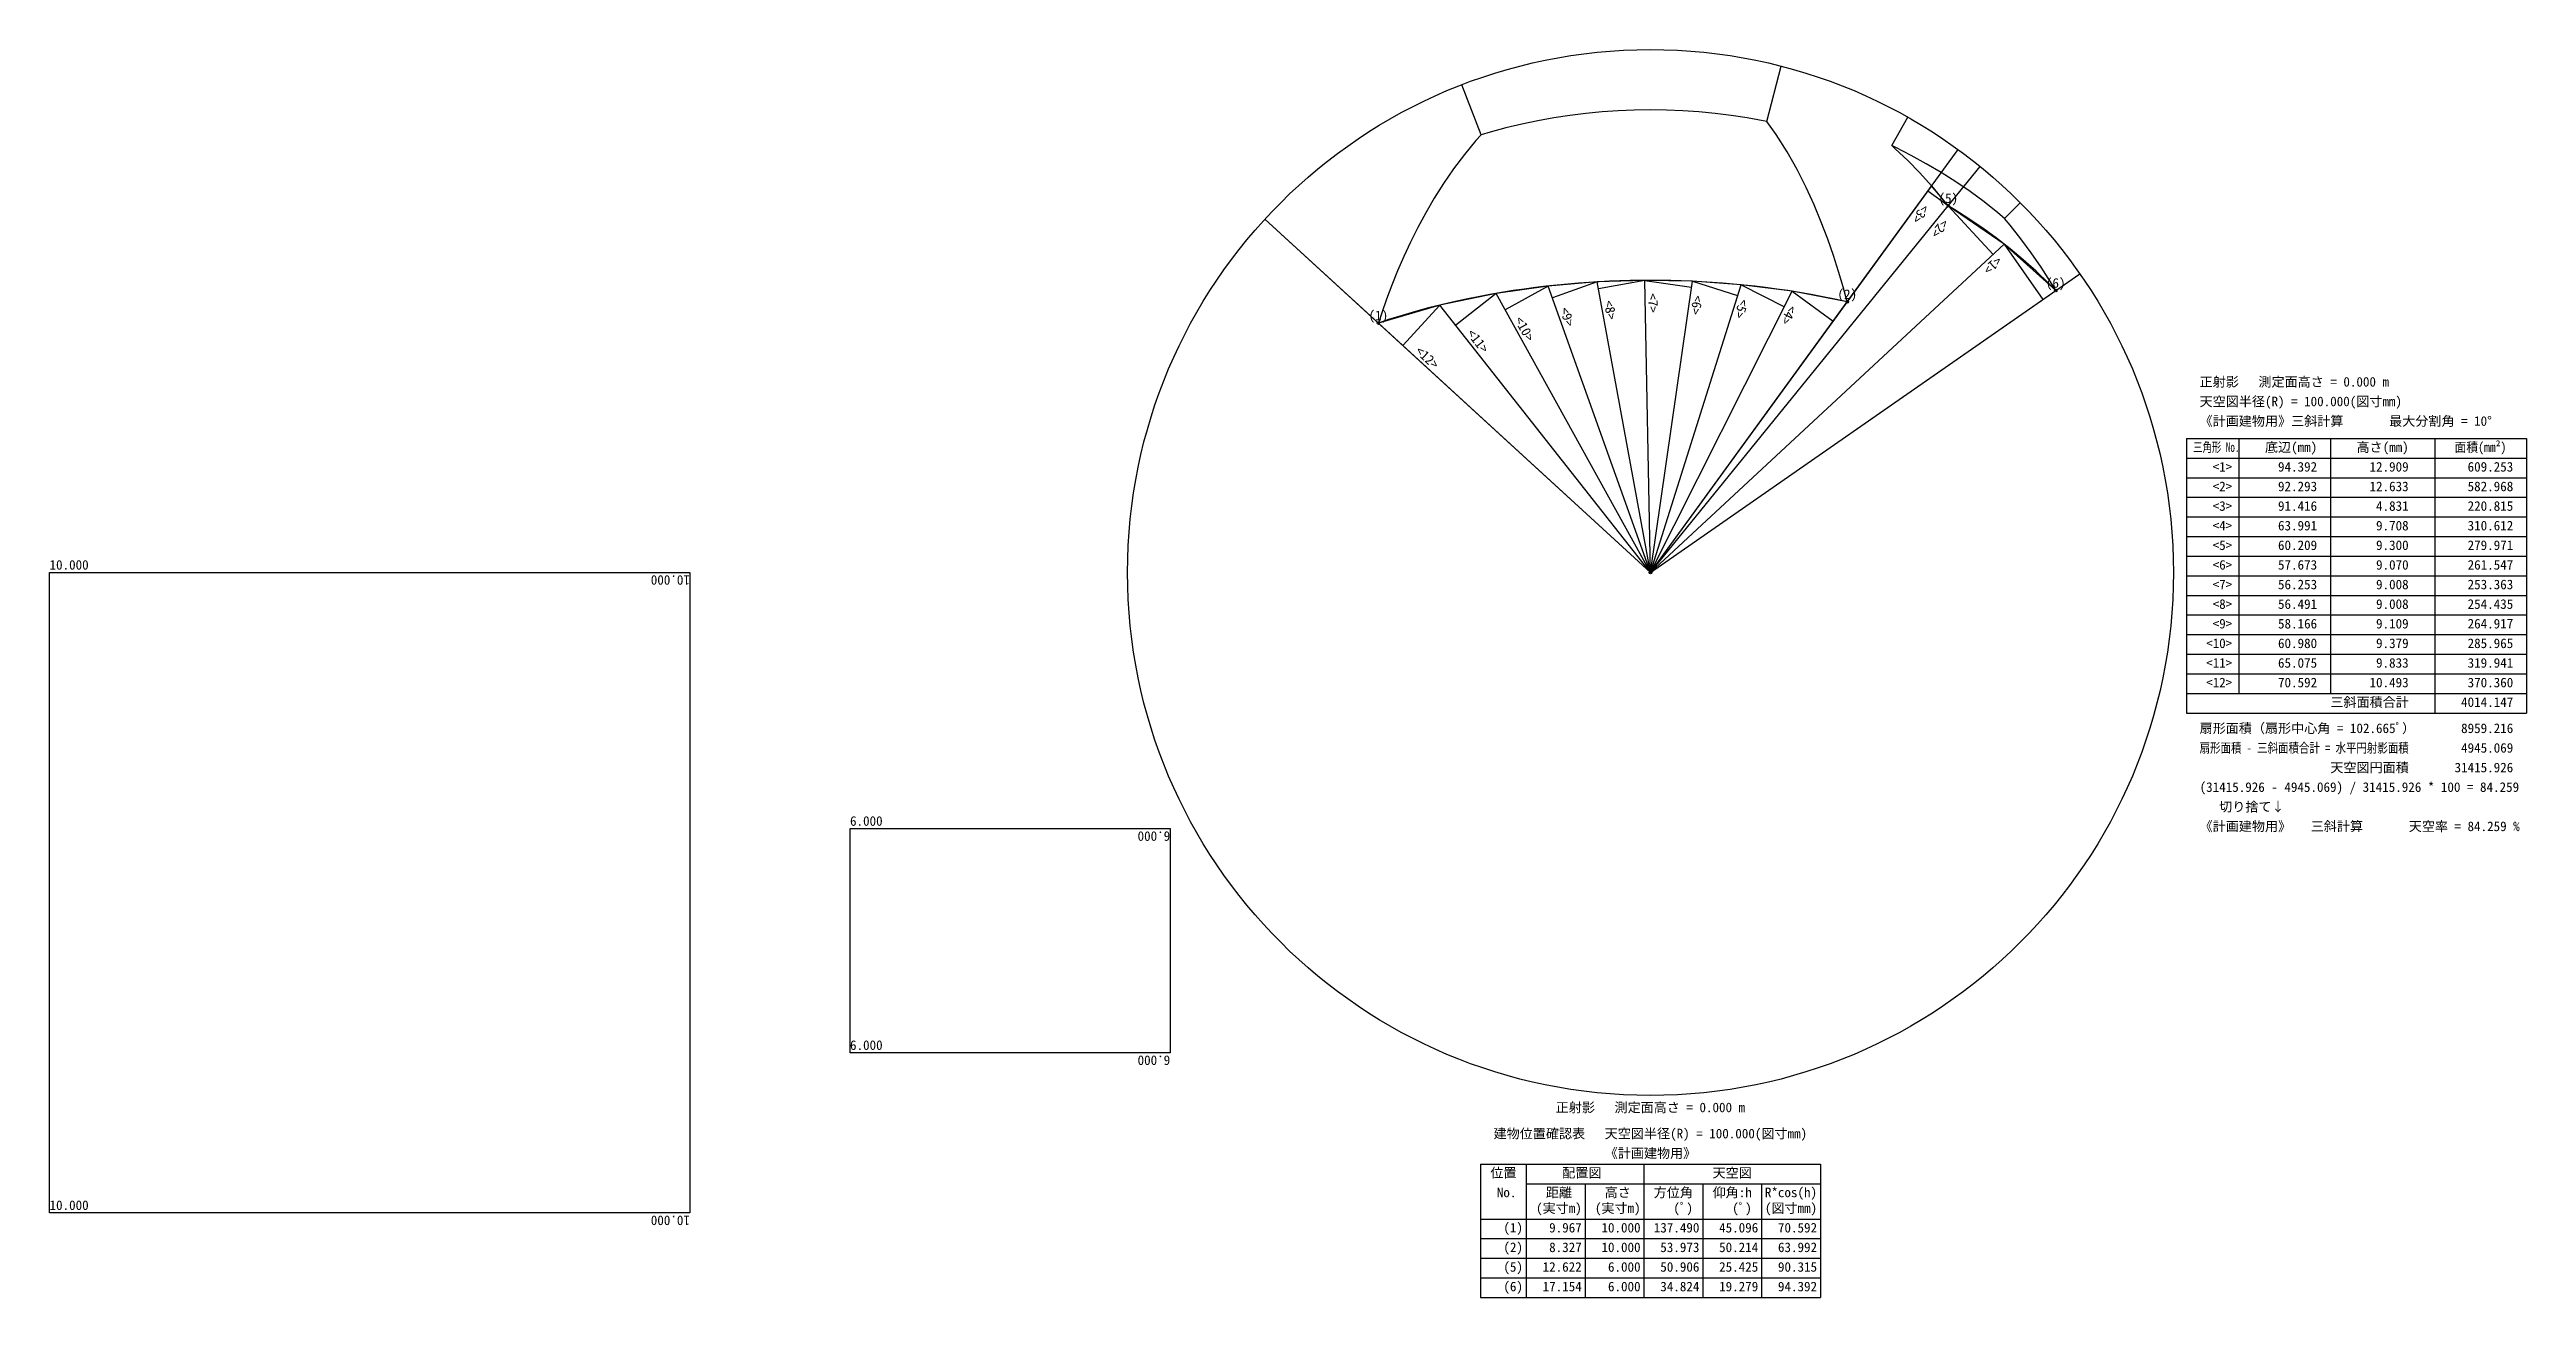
# Model space of a CAD drawing. Units: millimetres at full size, sheet at 1:100. Extents: x -9429 to 37934, y -11230 to 12633.
import ezdxf
from ezdxf.enums import TextEntityAlignment as Align

# ---------------------------------------------------------------- set-up
doc = ezdxf.new("R2010")
doc.units = ezdxf.units.MM
doc.header["$LTSCALE"] = 100
doc.header["$PDMODE"] = 32
doc.header["$PDSIZE"] = 50
doc.layers.add('0-0', color=4, linetype='Continuous')
doc.styles.add('ＭＳ ゴシック', font='')
doc.styles.get('ＭＳ ゴシック').set_extended_font_data('MS Gothic')

msp = doc.modelspace()

# ---------------------------------------------------------------- linework, layer by layer
at = {"layer": '0-0', "color": 7}
for p, q in [((23409.5, 11257.8), (23682.5, 12315.4)), ((17943.7, 11002.5), (17573.7, 11958.3)), ((25797.1, 10794.8), (26104.2, 11338.3)), ((24947.5, 7807.9), (27065.4, 10720)), ((26878.9, 9642.1), (27489.6, 10393.8)), ((27954.1, 9403.1), (28254.7, 9703.7)), ((15979.9, 7402.8), (13812.1, 9389.9)), ((28932.4, 8023.1), (29392.7, 8343.3))]:
    msp.add_line(p, q, dxfattribs=at)
at = {"layer": '0-0'}
for p, q in [((21183.7, 2632.7), (26560.5, 10025.8)), ((26878.9, 9642.1), (26560.5, 10025.8)), ((21183.7, 2632.7), (26878.9, 9642.1)), ((21183.7, 2632.7), (26878.9, 9642.1)), ((26878.9, 9642.1), (26488.1, 9926.3)), ((21183.7, 2632.7), (13812.1, 9389.9)), ((21183.7, 2632.7), (27948.4, 8911.2)), ((19227.6, 8110.6), (18233.8, 7969.7)), ((19227.6, 8110.6), (18406.7, 7656.8)), ((20166.7, 8189.5), (19227.6, 8110.6)), ((21183.7, 2632.7), (19227.6, 8110.6)), ((20166.7, 8189.5), (19308.8, 7883.2)), ((21077.3, 8218.1), (20166.7, 8189.5)), ((21183.7, 2632.7), (20166.7, 8189.5)), ((21077.3, 8218.1), (20191.2, 8055.9)), ((21183.7, 2632.7), (21077.3, 8218.1)), ((21183.7, 2632.7), (29392.7, 8343.3)), ((21183.7, 2632.7), (21984.9, 8200.6)), ((21183.7, 2632.7), (22914.9, 8134.1)), ((17158.5, 7745.9), (15979.9, 7402.8)), ((17158.5, 7745.9), (16449.4, 6972.4)), ((18233.8, 7969.7), (17158.5, 7745.9)), ((21183.7, 2632.7), (17158.5, 7745.9)), ((18233.8, 7969.7), (17461.1, 7361.5)), ((21183.7, 2632.7), (18233.8, 7969.7)), ((21183.7, 2632.7), (28932.4, 8023.1)), ((21183.7, 2632.7), (23893.5, 8009.3)), ((21183.7, 2632.7), (24947.5, 7807.9)), ((21183.7, 2632.7), (15979.9, 7402.8)), ((31433.7, 5195.2), (31433.7, -54.8)), ((31433.7, 5195.2), (37933.7, 5195.2)), ((31433.7, 4820.2), (37933.7, 4820.2)), ((32433.7, 5195.2), (32433.7, 320.2)), ((34183.7, 5195.2), (34183.7, 320.2)), ((36183.7, 5195.2), (36183.7, -54.8)), ((37933.7, 5195.2), (37933.7, -54.8)), ((31433.7, 4445.2), (37933.7, 4445.2)), ((31433.7, 4070.2), (37933.7, 4070.2)), ((31433.7, 3695.2), (37933.7, 3695.2)), ((31433.7, 3320.2), (37933.7, 3320.2)), ((31433.7, 2945.2), (37933.7, 2945.2)), ((31433.7, 2570.2), (37933.7, 2570.2)), ((31433.7, 2195.2), (37933.7, 2195.2)), ((31433.7, 1820.2), (37933.7, 1820.2)), ((31433.7, 1445.2), (37933.7, 1445.2)), ((31433.7, 1070.2), (37933.7, 1070.2)), ((31433.7, 695.2), (37933.7, 695.2)), ((31433.7, 320.2), (37933.7, 320.2)), ((31433.7, -54.8), (37933.7, -54.8)), ((17933.7, -8679.8), (24433.7, -8679.8)), ((17933.7, -8679.8), (17933.7, -11229.8)), ((18808.7, -8679.8), (18808.7, -11229.8)), ((21058.7, -8679.8), (21058.7, -11229.8)), ((24433.7, -8679.8), (24433.7, -11229.8)), ((18808.7, -9054.8), (24433.7, -9054.8)), ((19933.7, -9054.8), (19933.7, -11229.8)), ((22183.7, -9054.8), (22183.7, -11229.8)), ((23308.7, -9054.8), (23308.7, -11229.8)), ((17933.7, -9729.8), (24433.7, -9729.8)), ((17933.7, -10104.8), (24433.7, -10104.8)), ((17933.7, -10479.8), (24433.7, -10479.8)), ((17933.7, -10854.8), (24433.7, -10854.8)), ((17933.7, -11229.8), (24433.7, -11229.8))]:
    msp.add_line(p, q, dxfattribs=at)
at = {"layer": '0-0', "color": 7}
for points in [[(23409.5, 11257.8), (23337.7, 11272.1), (23031.8, 11327.4), (22725, 11374), (22417.6, 11412.2), (22109.5, 11441.8), (21801.1, 11462.9), (21492.5, 11475.6), (21183.7, 11479.8), (20874.9, 11475.6), (20566.2, 11462.9), (20257.8, 11441.8), (19949.8, 11412.2), (19642.3, 11374), (19335.6, 11327.4), (19029.6, 11272.1), (18724.7, 11208.1), (18421, 11135.4), (18118.6, 11053.9), (17943.7, 11002.5), (17846.4, 10892.7), (17625.2, 10625.1), (17419.2, 10351.1), (17227.7, 10072.8), (17050.1, 9792.2), (16885.8, 9510.7), (16734, 9229.6), (16593.9, 8949.9), (16464.8, 8672.5), (16346, 8398), (16236.6, 8126.9), (16136.1, 7859.6), (16043.7, 7596.2), (15979.9, 7402.8)], [(24947.5, 7807.9), (24868.1, 8095.1), (24780.5, 8388.9), (24682.6, 8692.9), (24572.9, 9006.9), (24450.2, 9329.9), (24312.8, 9660.8), (24159.2, 9997.4), (23987.9, 10337.1), (23797.2, 10676.2), (23585.8, 11009.8), (23409.5, 11257.8)], [(27954.1, 9403.1), (27825.3, 9510.3), (27562.8, 9717.4), (27294.3, 9915), (27020.1, 10102.9), (26740.6, 10281.2), (26456.3, 10449.7), (26167.5, 10608.4), (25874.5, 10757.4), (25797.1, 10794.8)], [(26878.9, 9642.1), (26768.1, 9780.4), (26557.6, 10029.2), (26336.5, 10272), (26104.7, 10508), (25862.4, 10736.4), (25797.1, 10794.8)], [(28932.4, 8023.1), (28795.6, 8163), (28557, 8393.3), (28311.6, 8613.7), (28060, 8824.1), (27802.8, 9024.7), (27540.6, 9215.4), (27273.8, 9396.4), (27002.8, 9567.7), (26878.9, 9642.1)], [(28932.4, 8023.1), (28832.2, 8189.6), (28653.9, 8469.1), (28466, 8743.3), (28268.4, 9011.8), (28061.3, 9274.3), (27954.1, 9403.1)], [(24947.5, 7807.9), (24709.5, 7859.9), (24479.2, 7906.6), (24253.1, 7949), (24030.9, 7987.5), (23812.3, 8022.2), (23597.2, 8053.5), (23385.2, 8081.6), (23176.1, 8106.7), (22969.5, 8128.9), (22765.3, 8148.3), (22563.1, 8165.3), (22362.7, 8179.7), (22163.9, 8191.8), (21966.3, 8201.5), (21769.8, 8209.1), (21574, 8214.4), (21378.7, 8217.6), (21183.7, 8218.7), (20988.6, 8217.6), (20793.4, 8214.4), (20597.6, 8209.1), (20401, 8201.5), (20203.5, 8191.8), (20004.6, 8179.7), (19804.2, 8165.3), (19602.1, 8148.3), (19397.8, 8128.9), (19191.3, 8106.7), (18982.2, 8081.6), (18770.1, 8053.5), (18555, 8022.2), (18336.5, 7987.5), (18114.3, 7949), (17888.1, 7906.6), (17657.8, 7859.9), (17423.1, 7808.6), (17183.7, 7752.3), (16939.5, 7690.6), (16690.4, 7623)], [(16690.4, 7623), (16436, 7549), (16176.6, 7468), (15979.9, 7402.8)]]:
    msp.add_lwpolyline(points, dxfattribs=at)
at = {"layer": '0-0'}
for points in [[(27948.4, 8911.2), (26878.9, 9642.1), (27738.3, 8716.2)], [(28932.4, 8023.1), (27948.4, 8911.2), (28685.6, 7851.4)], [(21984.9, 8200.6), (21077.3, 8218.1), (21968.9, 8089.8)], [(22914.9, 8134.1), (21984.9, 8200.6), (22850.1, 7928.3)], [(23893.5, 8009.3), (22914.9, 8134.1), (23745.4, 7715.5)], [(24947.5, 7807.9), (23893.5, 8009.3), (24678.7, 7438.3)]]:
    msp.add_lwpolyline(points, dxfattribs=at)
at = {"layer": '0-0', "color": 7}
for points in [[(-9428.6, 2632.7), (2816.3, 2632.7), (2816.3, -9612.2), (-9428.6, -9612.2)], [(5877.6, -2265.3), (12000, -2265.3), (12000, -6551), (5877.6, -6551)]]:
    msp.add_lwpolyline(points, close=True, dxfattribs=at)
msp.add_circle((21183.7, 2632.7), 10000, dxfattribs=at)
at = {"layer": '0-0', "color": 3}
for p in [(26878.9, 9642.1), (24947.5, 7807.9), (28932.4, 8023.1), (15979.9, 7402.8), (21183.7, 2632.7)]:
    msp.add_point(p, dxfattribs=at)

# ---------------------------------------------------------------- texts
at = {"layer": '0-0', "style": 'ＭＳ ゴシック'}
for s, rotation, p in [('<3>', 233.973, (26341.1, 9724.1)), ('<2>', 230.906, (26721.2, 9448.1)), ('<1>', 222.865, (27765.2, 8741.1)), ('<9>', 289.651, (19392.9, 7647.8)), ('<8>', 280.371, (20236.2, 7810)), ('<7>', 271.091, (21082, 7968.1)), ('<6>', 261.812, (21949.3, 7953.2)), ('<5>', 252.532, (22839.8, 7895.6)), ('<4>', 243.252, (23780.9, 7786.1)), ('<11>', 308.21, (17615.8, 7165)), ('<10>', 298.93, (18527.7, 7438)), ('<12>', 317.49, (16633.7, 6803.5))]:
    msp.add_text(s, height=183.3, rotation=rotation, dxfattribs=at).set_placement(p, align=Align.BOTTOM_LEFT)
for s, p in [('(5)', (26691.4, 9642.1)), ('(2)', (24760, 7807.9)), ('(6)', (28744.9, 8023.1)), ('(1)', (15792.4, 7402.8)), ('正射影 \u3000測定面高さ = 0.000 m', (31683.7, 6132.7)), ('天空図半径(R) = 100.000(図寸mm)', (31683.7, 5757.7)), ('《計画建物用》三斜計算 \u3000 \u3000 最大分割角 = 10°', (31683.7, 5382.7)), ('<1>', (31933.7, 4507.7)), ('底辺(mm)', (32933.7, 4882.7)), ('   94.392', (32808.7, 4507.7)), ('高さ(mm)', (34683.7, 4882.7)), ('   12.909', (34558.7, 4507.7)), (' 609.253', (36683.7, 4507.7)), ('<2>', (31933.7, 4132.7)), ('   92.293', (32808.7, 4132.7)), ('   12.633', (34558.7, 4132.7)), (' 582.968', (36683.7, 4132.7)), ('<3>', (31933.7, 3757.7)), ('   91.416', (32808.7, 3757.7)), ('    4.831', (34558.7, 3757.7)), (' 220.815', (36683.7, 3757.7)), ('<4>', (31933.7, 3382.7)), ('   63.991', (32808.7, 3382.7)), ('    9.708', (34558.7, 3382.7)), (' 310.612', (36683.7, 3382.7)), ('<5>', (31933.7, 3007.7)), ('<6>', (31933.7, 2632.7)), ('   57.673', (32808.7, 2632.7)), ('   60.209', (32808.7, 3007.7)), ('    9.300', (34558.7, 3007.7)), ('    9.070', (34558.7, 2632.7)), (' 279.971', (36683.7, 3007.7)), (' 261.547', (36683.7, 2632.7)), ('<7>', (31933.7, 2257.7)), ('   56.253', (32808.7, 2257.7)), ('    9.008', (34558.7, 2257.7)), (' 253.363', (36683.7, 2257.7)), ('<8>', (31933.7, 1882.7)), ('   56.491', (32808.7, 1882.7)), ('    9.008', (34558.7, 1882.7)), (' 254.435', (36683.7, 1882.7)), ('<9>', (31933.7, 1507.7)), ('   58.166', (32808.7, 1507.7)), ('    9.109', (34558.7, 1507.7)), (' 264.917', (36683.7, 1507.7)), ('<10>', (31808.7, 1132.7)), ('<11>', (31808.7, 757.7)), ('   60.980', (32808.7, 1132.7)), ('   65.075', (32808.7, 757.7)), ('    9.379', (34558.7, 1132.7)), ('    9.833', (34558.7, 757.7)), (' 319.941', (36683.7, 757.7)), (' 285.965', (36683.7, 1132.7)), ('<12>', (31808.7, 382.7)), ('   70.592', (32808.7, 382.7)), ('   10.493', (34558.7, 382.7)), (' 370.360', (36683.7, 382.7)), ('三斜面積合計', (34183.7, 7.7)), ('4014.147', (36683.7, 7.7)), ('扇形面積（扇形中心角 = 102.665ﾟ）', (31683.7, -492.3)), ('8959.216', (36683.7, -492.3)), ('4945.069', (36683.7, -867.3)), ('(31415.926 - 4945.069) / 31415.926 * 100 = 84.259', (31683.7, -1617.3)), ('天空図円面積', (34183.7, -1242.3)), ('31415.926', (36558.7, -1242.3)), (' \u3000切り捨て↓', (31683.7, -1992.3)), ('《計画建物用》 \u3000三斜計算 \u3000 \u3000 天空率 = 84.259 %', (31683.7, -2367.3)), ('正射影 \u3000測定面高さ = 0.000 m', (19371.2, -7742.3)), ('建物位置確認表 \u3000天空図半径(R) = 100.000(図寸mm)', (18183.7, -8242.3)), ('《計画建物用》', (20308.7, -8617.3)), ('位置', (18121.2, -8992.3)), ('配置図', (19496.2, -8992.3)), ('天空図', (22371.2, -8992.3)), ('No.', (18246.2, -9367.3)), ('(実寸m)', (18996.2, -9667.3)), ('距離', (19183.7, -9367.3)), ('(実寸m)', (20121.2, -9667.3)), ('高さ', (20308.7, -9367.3)), ('方位角', (21246.2, -9367.3)), ('(ﾟ)', (21621.2, -9667.3)), ('仰角:h', (22371.2, -9367.3)), ('(ﾟ)', (22746.2, -9667.3)), ('R*cos(h)', (23371.2, -9367.3)), ('(図寸mm)', (23371.2, -9667.3)), ('(1)', (18371.2, -10042.3)), ('9.967', (19246.2, -10042.3)), ('10.000', (20246.2, -10042.3)), ('137.490', (21246.2, -10042.3)), ('45.096', (22496.2, -10042.3)), ('70.592', (23621.2, -10042.3)), ('(2)', (18371.2, -10417.3)), ('8.327', (19246.2, -10417.3)), ('10.000', (20246.2, -10417.3)), ('53.973', (21371.2, -10417.3)), ('50.214', (22496.2, -10417.3)), ('63.992', (23621.2, -10417.3)), ('(5)', (18371.2, -10792.3)), ('12.622', (19121.2, -10792.3)), ('6.000', (20371.2, -10792.3)), ('50.906', (21371.2, -10792.3)), ('25.425', (22496.2, -10792.3)), ('90.315', (23621.2, -10792.3)), ('(6)', (18371.2, -11167.3)), ('17.154', (19121.2, -11167.3)), ('6.000', (20371.2, -11167.3)), ('34.824', (21371.2, -11167.3)), ('19.279', (22496.2, -11167.3)), ('94.392', (23621.2, -11167.3))]:
    msp.add_text(s, height=183.3, dxfattribs=at).set_placement(p, align=Align.BOTTOM_LEFT)
for s, width, p in [('三角形 No.', 0.7, (31558.7, 4882.7)), ('面積(mm²)', 0.9, (36558.7, 4882.7)), ('扇形面積 - 三斜面積合計 = 水平円射影面積', 0.8, (31683.7, -867.3))]:
    msp.add_text(s, height=183.3, dxfattribs=dict(at, width=width)).set_placement(p, align=Align.BOTTOM_LEFT)
at = {"layer": '0-0', "color": 2, "style": 'ＭＳ ゴシック'}
for s, p in [('10.000', (-9428.6, 2632.7)), ('6.000', (5877.6, -2265.3)), ('6.000', (5877.6, -6551)), ('10.000', (-9428.6, -9612.2))]:
    msp.add_text(s, height=183.3, dxfattribs=at).set_placement(p, align=Align.BOTTOM_LEFT)
for s, p in [('10.000', (2816.3, 2632.7)), ('6.000', (12000, -2265.3)), ('6.000', (12000, -6551)), ('10.000', (2816.3, -9612.2))]:
    msp.add_text(s, height=183.3, rotation=180, dxfattribs=at).set_placement(p, align=Align.BOTTOM_LEFT)

doc.saveas('drawing.dxf')
